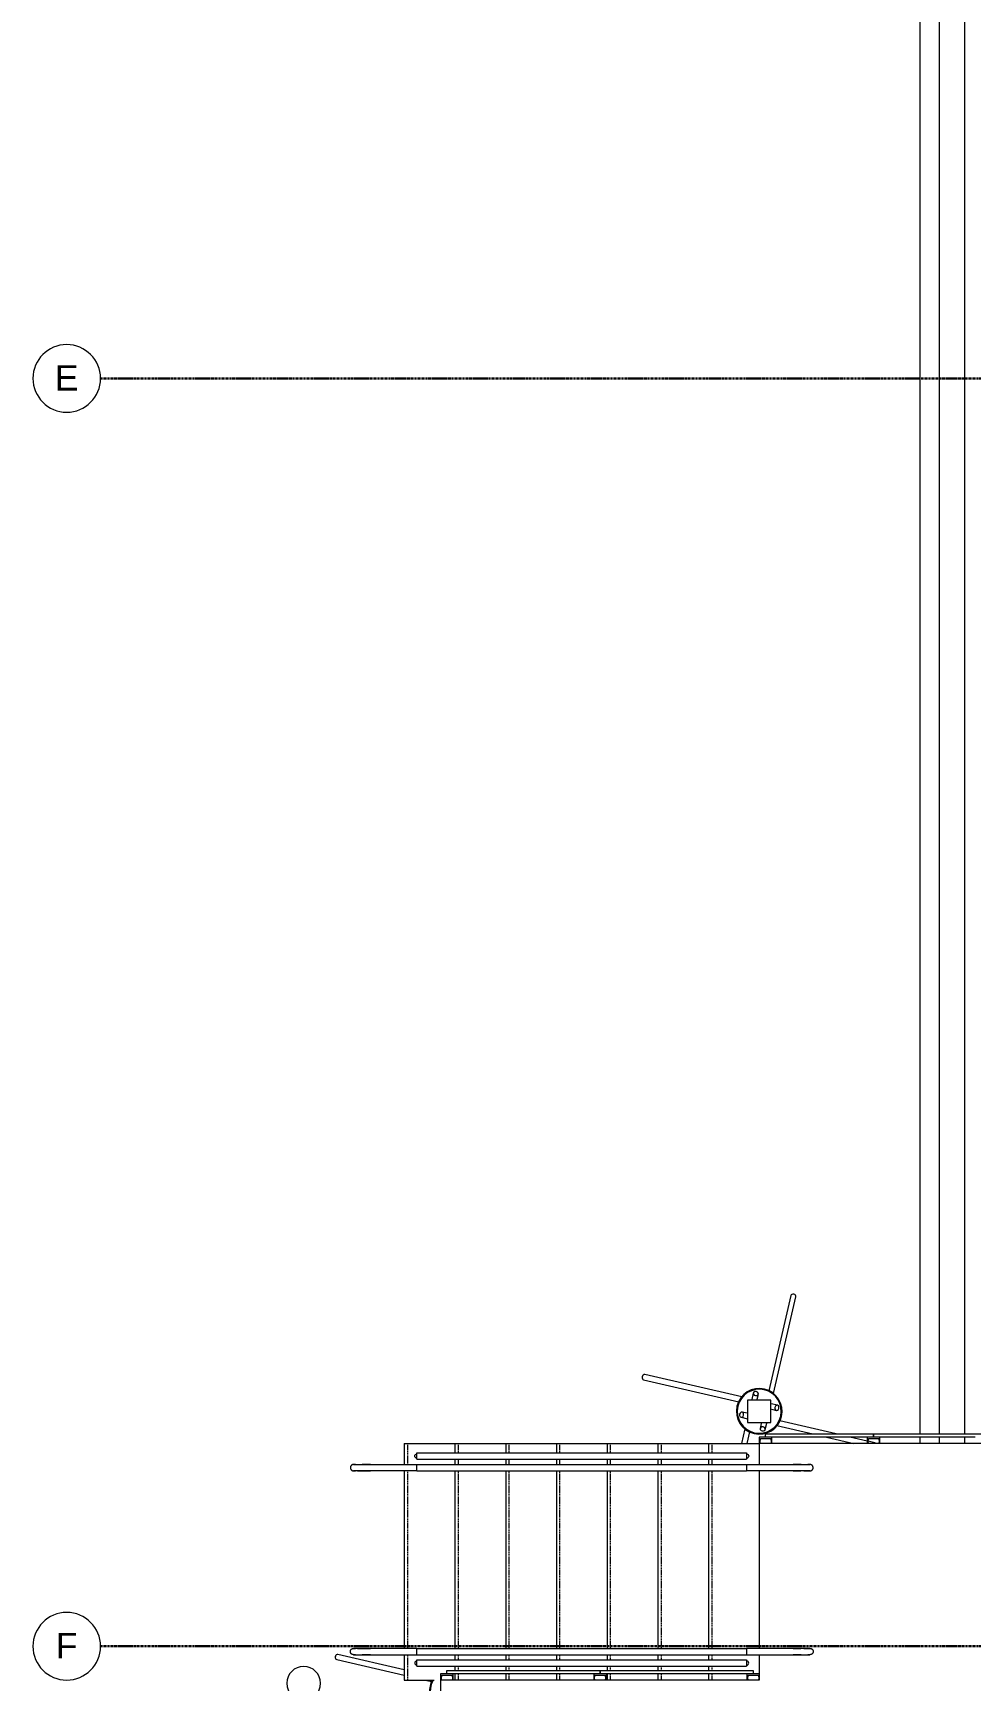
# Model space of a CAD drawing. Header units: inches. Extents: x -4058 to -1781, y 9814 to 12264.
# Drawn here: x -4057.8 to -3836, y 10159.2 to 10548.9 of the extents above; entities that cross this region are included whole.
import ezdxf

# ---------------------------------------------------------------- set-up
doc = ezdxf.new("R2010")
doc.units = ezdxf.units.IN
doc.header["$MEASUREMENT"] = 0
doc.linetypes.add('Grid Line 1_2_', pattern=[0.875, 0.5, -0.125, 0.125, -0.125])
doc.linetypes.add('Overhead 1_16_', pattern=[0.101562, 0.0625, -0.039062])
for name, color, linetype, lineweight in [('0-1', 7, 'Continuous', 5), ('0-2', 7, 'Continuous', 9), ('0-3', 165, 'Continuous', 5), ('A-FLOR-1', 7, 'Continuous', 9), ('A-FLOR-HRAL-1', 7, 'Continuous', 9), ('A-GLAZ-CURT-1', 7, 'Continuous', 9), ('A-GLAZ-CWMG-1', 7, 'Continuous', 9), ('E-LITE-EQPM-1', 7, 'Continuous', 9), ('S-FNDN-1', 7, 'Continuous', 9), ('S-GRID-1', 1, 'Grid Line 1_2_', 30), ('S-GRID-IDEN', 1, 'Continuous', 9), ('S-GRID-IDEN-1', 147, 'Continuous', 9), ('S-STRS-1', 7, 'Continuous', 9), ('S-STRS-2', 7, 'Overhead 1_16_', 9)]:
    doc.layers.add(name, color=color, linetype=linetype, lineweight=lineweight)
doc.styles.add('Arial_1', font='arial.ttf', dxfattribs={"height": 6})

# ---------------------------------------------------------------- blocks, each defined once
blk = doc.blocks.new('Basic Wall _ 3_ XPS - ___-2578961-UNIT PLANS - 1ST FLOOR')
at = {"layer": 'S-FNDN-1'}
for p, q in [((-3847.82, 10217.44), (-3847.82, 10818.99)), ((-3843.24, 10217.44), (-3843.24, 10818.99)), ((-3837.27, 10217.44), (-3837.27, 10818.99)), ((-3847.82, 10215.19), (-3847.82, 10216.69)), ((-3843.24, 10215.19), (-3843.24, 10216.69)), ((-3837.27, 10215.19), (-3837.27, 10216.69))]:
    blk.add_line(p, q, dxfattribs=at)
blk = doc.blocks.new('Pathway_Cooper_McGraw-Edison _BSC-BRC_Round - Pathway_Cooper_McGraw-Edison _BSC-BRC_Round-2028611-UNIT PLANS - 1ST FLOOR')
at = {"layer": 'E-LITE-EQPM-1'}
for start, end in [(360, 180), (180, 360)]:
    blk.add_arc((0, 0), 4, start, end, dxfattribs=at)
blk = doc.blocks.new('Railing - 1_-2835141-UNIT PLANS - 1ST FLOOR')
at = {"layer": 'A-FLOR-HRAL-1'}
for p, q in [((2, 11), (2, 0)), ((3.5, 0), (3.5, 11))]:
    blk.add_line(p, q, dxfattribs=at)
at = {"layer": 'A-FLOR-HRAL-1', "flags": 128}
for points in [[(2, 15), (2, 15.03), (2, 15.06), (2.01, 15.09), (2.01, 15.12), (2.01, 15.15), (2.02, 15.18), (2.03, 15.21), (2.04, 15.24), (2.05, 15.26), (2.06, 15.29), (2.07, 15.32), (2.08, 15.35), (2.1, 15.37), (2.11, 15.4), (2.13, 15.42), (2.15, 15.45), (2.17, 15.47), (2.19, 15.49), (2.21, 15.52), (2.23, 15.54), (2.25, 15.56), (2.27, 15.58), (2.3, 15.6), (2.32, 15.61), (2.34, 15.63), (2.37, 15.65), (2.4, 15.66), (2.42, 15.68), (2.45, 15.69), (2.48, 15.7), (2.51, 15.71), (2.53, 15.72), (2.56, 15.73), (2.59, 15.73), (2.62, 15.74), (2.65, 15.74), (2.68, 15.75), (2.71, 15.75), (2.74, 15.75)], [(2.75, 15.75), (2.78, 15.75), (2.81, 15.75), (2.84, 15.74), (2.87, 15.74), (2.9, 15.74), (2.93, 15.73), (2.96, 15.72), (2.99, 15.71), (3.01, 15.7), (3.04, 15.69), (3.07, 15.68), (3.1, 15.67), (3.12, 15.65), (3.15, 15.64), (3.17, 15.62), (3.2, 15.6), (3.22, 15.58), (3.24, 15.56), (3.27, 15.54), (3.29, 15.52), (3.31, 15.5), (3.33, 15.48), (3.35, 15.45), (3.36, 15.43), (3.38, 15.41), (3.4, 15.38), (3.41, 15.35), (3.43, 15.33), (3.44, 15.3), (3.45, 15.27), (3.46, 15.24), (3.47, 15.22), (3.48, 15.19), (3.48, 15.16), (3.49, 15.13), (3.49, 15.1), (3.5, 15.07), (3.5, 15.04), (3.5, 15.01)], [(2, 15), (2, 15), (2, 14.99), (2, 14.97), (2, 14.95), (2, 14.92), (2, 14.89), (2, 14.84), (2, 14.8), (2, 14.74), (2, 14.68), (2, 14.62), (2, 14.55), (2, 14.47), (2, 14.39), (2, 14.3), (2, 14.21), (2, 14.11), (2, 14.01), (2, 13.9), (2, 13.79), (2, 13.67), (2, 13.55), (2, 13.42), (2, 13.29), (2, 13.16), (2, 13.02), (2, 12.89), (2, 12.74), (2, 12.6), (2, 12.45), (2, 12.3), (2, 12.15), (2, 11.99), (2, 11.84), (2, 11.68), (2, 11.52), (2, 11.36), (2, 11.2), (2, 11.04), (2, 11)], [(2, 14.5), (2, 14.53), (2, 14.6), (2, 14.67), (2, 14.73), (2, 14.78), (2, 14.83), (2, 14.87), (2, 14.91), (2, 14.94), (2, 14.97), (2, 14.98), (2, 14.99), (2, 15)], [(2, 11), (2, 11.16), (2, 11.32), (2, 11.48), (2, 11.64), (2, 11.79), (2, 11.95), (2, 12.11), (2, 12.26), (2, 12.41), (2, 12.56), (2, 12.7), (2, 12.85), (2, 12.94)], [(3.5, 11), (3.5, 11.16), (3.5, 11.32), (3.5, 11.48), (3.5, 11.64), (3.5, 11.79), (3.5, 11.95), (3.5, 12.11), (3.5, 12.26), (3.5, 12.41), (3.5, 12.56), (3.5, 12.7), (3.5, 12.85), (3.5, 12.99), (3.5, 13.12), (3.5, 13.26), (3.5, 13.39), (3.5, 13.52), (3.5, 13.64), (3.5, 13.76), (3.5, 13.87), (3.5, 13.98), (3.5, 14.08), (3.5, 14.18), (3.5, 14.28), (3.5, 14.37), (3.5, 14.45), (3.5, 14.53), (3.5, 14.6), (3.5, 14.67), (3.5, 14.73), (3.5, 14.78), (3.5, 14.83), (3.5, 14.87), (3.5, 14.91), (3.5, 14.94), (3.5, 14.97), (3.5, 14.98), (3.5, 14.99), (3.5, 15), (3.5, 15)], [(3.5, 15), (3.5, 14.99), (3.5, 14.97), (3.5, 14.95), (3.5, 14.92), (3.5, 14.89), (3.5, 14.84), (3.5, 14.8), (3.5, 14.74), (3.5, 14.68), (3.5, 14.62), (3.5, 14.55), (3.5, 14.52)], [(3.5, 14.07), (3.5, 14.01), (3.5, 13.9), (3.5, 13.79), (3.5, 13.67), (3.5, 13.55), (3.5, 13.42), (3.5, 13.29), (3.5, 13.16), (3.5, 13.02), (3.5, 12.89), (3.5, 12.74), (3.5, 12.6), (3.5, 12.45), (3.5, 12.3), (3.5, 12.15), (3.5, 11.99), (3.5, 11.84), (3.5, 11.68), (3.5, 11.52), (3.5, 11.36), (3.5, 11.2), (3.5, 11.04), (3.5, 11)]]:
    blk.add_lwpolyline(points, dxfattribs=at)
at = {"layer": 'A-FLOR-HRAL-1'}
blk.add_arc((0, 0), 0.5, 360, 180, dxfattribs=at)
blk = doc.blocks.new('Railing - 1_-2853447-UNIT PLANS - 1ST FLOOR')
at = {"layer": 'A-FLOR-HRAL-1'}
for p, q in [((2, 0), (2, -11)), ((3.5, -11), (3.5, 0))]:
    blk.add_line(p, q, dxfattribs=at)
at = {"layer": 'A-FLOR-HRAL-1', "flags": 128}
for points in [[(2, -12.94), (2, -12.89), (2, -12.74), (2, -12.6), (2, -12.45), (2, -12.3), (2, -12.15), (2, -11.99), (2, -11.84), (2, -11.68), (2, -11.52), (2, -11.36), (2, -11.2), (2, -11.04), (2, -11)], [(2, -11), (2, -11.16), (2, -11.32), (2, -11.48), (2, -11.64), (2, -11.79), (2, -11.95), (2, -12.11), (2, -12.26), (2, -12.41), (2, -12.56), (2, -12.7), (2, -12.85), (2, -12.99), (2, -13.12), (2, -13.26), (2, -13.39), (2, -13.52), (2, -13.64), (2, -13.76), (2, -13.87), (2, -13.98), (2, -14.08), (2, -14.18), (2, -14.28), (2, -14.37), (2, -14.45), (2, -14.53), (2, -14.6), (2, -14.67), (2, -14.73), (2, -14.78), (2, -14.83), (2, -14.87), (2, -14.91), (2, -14.94), (2, -14.97), (2, -14.98), (2, -14.99), (2, -15), (2, -15)], [(3.5, -11), (3.5, -11.16), (3.5, -11.32), (3.5, -11.48), (3.5, -11.64), (3.5, -11.79), (3.5, -11.95), (3.5, -12.11), (3.5, -12.26), (3.5, -12.41), (3.5, -12.56), (3.5, -12.7), (3.5, -12.85)], [(3.5, -15), (3.5, -15), (3.5, -14.99), (3.5, -14.97), (3.5, -14.95), (3.5, -14.92), (3.5, -14.89), (3.5, -14.84), (3.5, -14.8), (3.5, -14.74), (3.5, -14.68), (3.5, -14.62), (3.5, -14.55), (3.5, -14.47), (3.5, -14.39), (3.5, -14.3), (3.5, -14.21), (3.5, -14.11), (3.5, -14.01), (3.5, -13.9), (3.5, -13.79), (3.5, -13.67), (3.5, -13.55), (3.5, -13.42), (3.5, -13.29), (3.5, -13.16), (3.5, -13.02), (3.5, -12.89), (3.5, -12.74), (3.5, -12.6), (3.5, -12.45), (3.5, -12.3), (3.5, -12.15), (3.5, -11.99), (3.5, -11.84), (3.5, -11.68), (3.5, -11.52), (3.5, -11.36), (3.5, -11.2), (3.5, -11.04), (3.5, -11)], [(2, -15), (2, -14.99), (2, -14.97), (2, -14.95), (2, -14.92), (2, -14.89), (2, -14.84), (2, -14.8), (2, -14.74), (2, -14.68), (2, -14.62), (2, -14.55), (2, -14.5)], [(2.75, -15.75), (2.72, -15.75), (2.69, -15.75), (2.66, -15.74), (2.63, -15.74), (2.6, -15.74), (2.57, -15.73), (2.54, -15.72), (2.51, -15.71), (2.49, -15.7), (2.46, -15.69), (2.43, -15.68), (2.4, -15.67), (2.38, -15.65), (2.35, -15.64), (2.33, -15.62), (2.3, -15.6), (2.28, -15.58), (2.26, -15.56), (2.23, -15.54), (2.21, -15.52), (2.19, -15.5), (2.17, -15.48), (2.15, -15.45), (2.14, -15.43), (2.12, -15.41), (2.1, -15.38), (2.09, -15.35), (2.07, -15.33), (2.06, -15.3), (2.05, -15.27), (2.04, -15.24), (2.03, -15.22), (2.02, -15.19), (2.02, -15.16), (2.01, -15.13), (2.01, -15.1), (2, -15.07), (2, -15.04), (2, -15.01)], [(3.5, -15), (3.5, -15.03), (3.5, -15.06), (3.49, -15.09), (3.49, -15.12), (3.49, -15.15), (3.48, -15.18), (3.47, -15.21), (3.46, -15.24), (3.45, -15.26), (3.44, -15.29), (3.43, -15.32), (3.42, -15.35), (3.4, -15.37), (3.39, -15.4), (3.37, -15.42), (3.35, -15.45), (3.33, -15.47), (3.31, -15.49), (3.29, -15.52), (3.27, -15.54), (3.25, -15.56), (3.23, -15.58), (3.2, -15.6), (3.18, -15.61), (3.16, -15.63), (3.13, -15.65), (3.1, -15.66), (3.08, -15.68), (3.05, -15.69), (3.02, -15.7), (2.99, -15.71), (2.97, -15.72), (2.94, -15.73), (2.91, -15.73), (2.88, -15.74), (2.85, -15.74), (2.82, -15.75), (2.79, -15.75), (2.76, -15.75)], [(3.5, -13.54), (3.5, -13.64), (3.5, -13.76), (3.5, -13.87), (3.5, -13.98), (3.5, -14.08), (3.5, -14.18), (3.5, -14.28), (3.5, -14.37), (3.5, -14.45), (3.5, -14.53), (3.5, -14.6), (3.5, -14.67), (3.5, -14.73), (3.5, -14.78), (3.5, -14.83), (3.5, -14.87), (3.5, -14.91), (3.5, -14.94), (3.5, -14.97), (3.5, -14.98), (3.5, -14.99), (3.5, -15)]]:
    blk.add_lwpolyline(points, dxfattribs=at)
at = {"layer": 'A-FLOR-HRAL-1'}
blk.add_arc((0, 0), 0.5, 180, 360, dxfattribs=at)
blk = doc.blocks.new('Railing - Railing-2750314-UNIT PLANS - 1ST FLOOR')
at = {"layer": 'A-FLOR-HRAL-1'}
for p, q in [((-3966.92, 10166.69), (-3888.92, 10166.69)), ((-3966.92, 10165.19), (-3966.92, 10166.69)), ((-3966.92, 10165.19), (-3888.92, 10165.19)), ((-3888.92, 10166.69), (-3888.92, 10165.19)), ((-3966.92, 10163.94), (-3888.92, 10163.94)), ((-3966.92, 10162.44), (-3966.92, 10163.94)), ((-3966.92, 10162.44), (-3888.92, 10162.44)), ((-3888.92, 10163.94), (-3888.92, 10162.44))]:
    blk.add_line(p, q, dxfattribs=at)
at = {"rotation": 90}
for name, p in [('Railing - 1_-2835141-UNIT PLANS - 1ST FLOOR', (-3966.92, 10163.19)), ('Railing - 1_-2853447-UNIT PLANS - 1ST FLOOR', (-3888.92, 10163.19))]:
    blk.add_blockref(name, p, dxfattribs=at)
blk = doc.blocks.new('Railing - Railing-2755816-UNIT PLANS - 1ST FLOOR')
at = {"layer": 'A-FLOR-HRAL-1'}
for p, q in [((-3966.92, 10212.94), (-3888.92, 10212.94)), ((-3966.92, 10211.44), (-3966.92, 10212.94)), ((-3888.92, 10212.94), (-3888.92, 10211.44)), ((-3966.92, 10211.44), (-3888.92, 10211.44)), ((-3966.92, 10210.19), (-3888.92, 10210.19)), ((-3966.92, 10208.69), (-3966.92, 10210.19)), ((-3966.92, 10208.69), (-3888.92, 10208.69)), ((-3888.92, 10210.19), (-3888.92, 10208.69))]:
    blk.add_line(p, q, dxfattribs=at)
at = {"extrusion": (0, 0, -1), "zscale": -1, "rotation": 270}
for name, p in [('Railing - 1_-2835141-UNIT PLANS - 1ST FLOOR', (3966.92, 10212.19)), ('Railing - 1_-2853447-UNIT PLANS - 1ST FLOOR', (3888.92, 10212.19))]:
    blk.add_blockref(name, p, dxfattribs=at)
blk = doc.blocks.new('Horizontal_Siding - Horizontal_Siding-2854973-UNIT PLANS - 1ST FLOOR')
at = {"layer": 'A-GLAZ-CURT-1'}
for p, q in [((-18.11875, 2.25), (18.11875, 2.25)), ((-18.11875, 1.5), (-18.11875, 2.25)), ((16.61875, 1.5), (-16.61875, 1.5)), ((18.11875, 2.25), (18.11875, 1.5))]:
    blk.add_line(p, q, dxfattribs=at)
blk = doc.blocks.new('Rectangular Mullion - RAILING POST-2666422-UNIT PLANS - 1ST FLOOR')
at = {"layer": 'A-GLAZ-CWMG-1'}
for p, q in [((-1.5, -1.5), (-1.5, 0)), ((1.5, 0), (1.5, -1.5)), ((1.5, -1.5), (-1.5, -1.5)), ((-1.29, -0.21), (-1.22, -1.18)), ((-1.22, -1.18), (1.22, -1.18)), ((1.22, -1.18), (1.29, -0.21))]:
    blk.add_line(p, q, dxfattribs=at)
for centre, radius, start, end in [((-1.5, -0.21), 0.211, 359.472, 90), ((1.5, -0.21), 0.21, 90, 180.528)]:
    blk.add_arc(centre, radius, start, end, dxfattribs=at)
blk = doc.blocks.new('Rectangular Mullion - RAILING POST-2680134-UNIT PLANS - 1ST FLOOR')
at = {"layer": 'A-GLAZ-CWMG-1'}
for p, q in [((-3, -1.5), (-3, 0)), ((0, 0), (0, -1.5)), ((0, -1.5), (-3, -1.5)), ((-2.79, -0.21), (-2.72, -1.18)), ((-2.72, -1.18), (-0.28, -1.18)), ((-0.28, -1.18), (-0.21, -0.21))]:
    blk.add_line(p, q, dxfattribs=at)
for centre, start, end in [((-3, -0.21), 359.472, 90), ((0, -0.21), 90, 180.528)]:
    blk.add_arc(centre, 0.21, start, end, dxfattribs=at)
blk = doc.blocks.new('Rectangular Mullion - RAILING POST-2806288-UNIT PLANS - 1ST FLOOR')
at = {"layer": 'A-GLAZ-CWMG-1'}
for p, q in [((-3, 0), (-3, -1.5)), ((0, -1.5), (0, 0)), ((-3, -1.5), (0, -1.5)), ((-2.72, -1.18), (-2.79, -0.21)), ((-0.28, -1.18), (-2.72, -1.18)), ((-0.21, -0.21), (-0.28, -1.18))]:
    blk.add_line(p, q, dxfattribs=at)
for centre, radius, start, end in [((-3, -0.21), 0.211, 359.472, 90), ((0, -0.21), 0.21, 90, 180.528)]:
    blk.add_arc(centre, radius, start, end, dxfattribs=at)
blk = doc.blocks.new('Horizontal_Siding - Horizontal_Siding-2840883-UNIT PLANS - 1ST FLOOR')
at = {"layer": 'A-GLAZ-CURT-1'}
for p, q in [((-12.775, 2.25), (12.775, 2.25)), ((-12.775, 1.5), (-12.775, 2.25)), ((11.275, 1.5), (-11.275, 1.5)), ((12.775, 2.25), (12.775, 1.5))]:
    blk.add_line(p, q, dxfattribs=at)
blk = doc.blocks.new('CTR - 1st Phase - Shell_rvt-1-UNIT PLANS - 1ST FLOOR')
at = {"layer": 'A-FLOR-1'}
for p, q in [((-3885.92, 10215.19), (-3885.92, 10210.19)), ((-3832.07, 10215.19), (-3885.92, 10215.19)), ((-3885.92, 10208.69), (-3885.92, 10166.69)), ((-3885.92, 10165.19), (-3885.92, 10160.69)), ((-3885.92, 10159.19), (-3961.32, 10159.19)), ((-3961.32, 10159.19), (-3961.32, 9946.44)), ((-3885.92, 10159.2), (-3885.92, 10159.19))]:
    blk.add_line(p, q, dxfattribs=at)
at = {"layer": 'S-STRS-1'}
for p, q in [((-3969.92, 10215.19), (-3969.92, 10210.19)), ((-3969.92, 10215.19), (-3957.92, 10215.19)), ((-3957.92, 10215.19), (-3945.92, 10215.19)), ((-3957.92, 10215.19), (-3957.92, 10212.94)), ((-3945.92, 10215.19), (-3933.92, 10215.19)), ((-3945.92, 10215.19), (-3945.92, 10212.94)), ((-3933.92, 10215.19), (-3921.92, 10215.19)), ((-3933.92, 10215.19), (-3933.92, 10212.94)), ((-3921.92, 10215.19), (-3909.92, 10215.19)), ((-3921.92, 10215.19), (-3921.92, 10212.94)), ((-3909.92, 10215.19), (-3897.92, 10215.19)), ((-3909.92, 10215.19), (-3909.92, 10212.94)), ((-3897.92, 10215.19), (-3885.92, 10215.19)), ((-3897.92, 10215.19), (-3897.92, 10212.94)), ((-3885.92, 10215.19), (-3885.92, 10210.19)), ((-3969.92, 10208.69), (-3969.92, 10166.69)), ((-3957.92, 10211.44), (-3957.92, 10210.19)), ((-3957.92, 10208.69), (-3957.92, 10166.69)), ((-3945.92, 10211.44), (-3945.92, 10210.19)), ((-3945.92, 10208.69), (-3945.92, 10166.69)), ((-3933.92, 10211.44), (-3933.92, 10210.19)), ((-3933.92, 10208.69), (-3933.92, 10166.69)), ((-3921.92, 10211.44), (-3921.92, 10210.19)), ((-3921.92, 10208.69), (-3921.92, 10166.69)), ((-3909.92, 10211.44), (-3909.92, 10210.19)), ((-3909.92, 10208.69), (-3909.92, 10166.69)), ((-3897.92, 10211.44), (-3897.92, 10210.19)), ((-3897.92, 10208.69), (-3897.92, 10166.69)), ((-3885.92, 10208.69), (-3885.92, 10166.69)), ((-3969.92, 10165.19), (-3969.92, 10159.19)), ((-3957.92, 10165.19), (-3957.92, 10163.94)), ((-3945.92, 10165.19), (-3945.92, 10163.94)), ((-3933.92, 10165.19), (-3933.92, 10163.94)), ((-3921.92, 10165.19), (-3921.92, 10163.94)), ((-3909.92, 10165.19), (-3909.92, 10163.94)), ((-3897.92, 10165.19), (-3897.92, 10163.94)), ((-3885.92, 10165.19), (-3885.92, 10160.69)), ((-3957.92, 10162.44), (-3957.92, 10161.44)), ((-3945.92, 10162.44), (-3945.92, 10161.44)), ((-3933.92, 10162.44), (-3933.92, 10161.44)), ((-3921.92, 10162.44), (-3921.92, 10161.44)), ((-3909.92, 10162.44), (-3909.92, 10161.44)), ((-3897.92, 10162.44), (-3897.92, 10161.44)), ((-3969.92, 10159.19), (-3962.82, 10159.19)), ((-3957.92, 10160.69), (-3957.92, 10159.19)), ((-3945.92, 10160.69), (-3945.92, 10159.19)), ((-3933.92, 10160.69), (-3933.92, 10159.19)), ((-3921.92, 10160.69), (-3921.92, 10159.19)), ((-3909.92, 10160.69), (-3909.92, 10159.19)), ((-3897.92, 10160.69), (-3897.92, 10159.19)), ((-3885.92, 10159.2), (-3885.92, 10159.19))]:
    blk.add_line(p, q, dxfattribs=at)
at = {"layer": 'S-STRS-2'}
for p, q in [((-3969.17, 10215.19), (-3969.17, 10210.19)), ((-3957.17, 10215.19), (-3957.17, 10212.94)), ((-3945.17, 10215.19), (-3945.17, 10212.94)), ((-3933.17, 10215.19), (-3933.17, 10212.94)), ((-3921.17, 10215.19), (-3921.17, 10212.94)), ((-3909.17, 10215.19), (-3909.17, 10212.94)), ((-3897.17, 10215.19), (-3897.17, 10212.94)), ((-3969.17, 10208.69), (-3969.17, 10166.69)), ((-3957.17, 10211.44), (-3957.17, 10210.19)), ((-3957.17, 10208.69), (-3957.17, 10166.69)), ((-3945.17, 10211.44), (-3945.17, 10210.19)), ((-3945.17, 10208.69), (-3945.17, 10166.69)), ((-3933.17, 10211.44), (-3933.17, 10210.19)), ((-3933.17, 10208.69), (-3933.17, 10166.69)), ((-3921.17, 10211.44), (-3921.17, 10210.19)), ((-3921.17, 10208.69), (-3921.17, 10166.69)), ((-3909.17, 10211.44), (-3909.17, 10210.19)), ((-3909.17, 10208.69), (-3909.17, 10166.69)), ((-3897.17, 10211.44), (-3897.17, 10210.19)), ((-3897.17, 10208.69), (-3897.17, 10166.69)), ((-3969.17, 10165.19), (-3969.17, 10159.19)), ((-3957.17, 10165.19), (-3957.17, 10163.94)), ((-3945.17, 10165.19), (-3945.17, 10163.94)), ((-3933.17, 10165.19), (-3933.17, 10163.94)), ((-3921.17, 10165.19), (-3921.17, 10163.94)), ((-3909.17, 10165.19), (-3909.17, 10163.94)), ((-3897.17, 10165.19), (-3897.17, 10163.94)), ((-3957.17, 10162.44), (-3957.17, 10161.44)), ((-3945.17, 10162.44), (-3945.17, 10161.44)), ((-3933.17, 10162.44), (-3933.17, 10161.44)), ((-3921.17, 10162.44), (-3921.17, 10161.44)), ((-3909.17, 10162.44), (-3909.17, 10161.44)), ((-3897.17, 10162.44), (-3897.17, 10161.44)), ((-3957.17, 10160.69), (-3957.17, 10159.19)), ((-3945.17, 10160.69), (-3945.17, 10159.19)), ((-3933.17, 10160.69), (-3933.17, 10159.19)), ((-3921.17, 10160.69), (-3921.17, 10159.19)), ((-3909.17, 10160.69), (-3909.17, 10159.19)), ((-3897.17, 10160.69), (-3897.17, 10159.19))]:
    blk.add_line(p, q, dxfattribs=at)
at = {"layer": '0-2'}
for name, p in [('Basic Wall _ 3_ XPS - ___-2578961-UNIT PLANS - 1ST FLOOR', (0, 0)), ('Horizontal_Siding - Horizontal_Siding-2840883-UNIT PLANS - 1ST FLOOR', (-3871.65, 10215.19)), ('Horizontal_Siding - Horizontal_Siding-2840883-UNIT PLANS - 1ST FLOOR', (-3846.1, 10215.19)), ('Railing - Railing-2755816-UNIT PLANS - 1ST FLOOR', (0, 0)), ('Railing - Railing-2750314-UNIT PLANS - 1ST FLOOR', (0, 0)), ('Pathway_Cooper_McGraw-Edison _BSC-BRC_Round - Pathway_Cooper_McGraw-Edison _BSC-BRC_Round-2028611-UNIT PLANS - 1ST FLOOR', (-3993.72, 10158.42)), ('Horizontal_Siding - Horizontal_Siding-2854973-UNIT PLANS - 1ST FLOOR', (-3941.7, 10159.19)), ('Horizontal_Siding - Horizontal_Siding-2854973-UNIT PLANS - 1ST FLOOR', (-3905.47, 10159.19))]:
    blk.add_blockref(name, p, dxfattribs=at)
at = {"layer": '0-2', "rotation": 180}
for p in [(-3885.92, 10215.19), (-3961.32, 10159.19)]:
    blk.add_blockref('Rectangular Mullion - RAILING POST-2806288-UNIT PLANS - 1ST FLOOR', p, dxfattribs=at)
at = {"layer": '0-2', "extrusion": (0, 0, -1), "rotation": 180}
for name, p in [('Rectangular Mullion - RAILING POST-2666422-UNIT PLANS - 1ST FLOOR', (3858.87, 10215.19)), ('Rectangular Mullion - RAILING POST-2666422-UNIT PLANS - 1ST FLOOR', (3923.59, 10159.19)), ('Rectangular Mullion - RAILING POST-2680134-UNIT PLANS - 1ST FLOOR', (3885.85, 10159.19))]:
    blk.add_blockref(name, p, dxfattribs=at)
blk = doc.blocks.new('316600 - Special Foundations - Diamond Pier - Generic - 316600 - Special Foundations - Diamond Pier - Generic-V66-UNIT PLANS - 1ST FLOOR')
at = {"layer": 'S-FNDN-1'}
for p, q in [((7.46, 27.36), (2.26, 4.87)), ((3.39, 4.19), (8.68, 27.08)), ((-4.15, 3.38), (-27.08, 8.68)), ((-27.36, 7.46), (-4.87, 2.26)), ((-1.42, 4.32), (-1.77, 2.8)), ((-0.47, 2.87), (-0.2, 4.04)), ((2.77, 2.62), (-2.77, 2.62)), ((-2.77, 2.62), (-2.77, -2.62)), ((2.77, -2.62), (2.77, 2.62)), ((4.32, 1.42), (2.8, 1.77)), ((2.86, 0.48), (4.04, 0.2)), ((-4.32, -1.42), (-2.8, -1.77)), ((-2.86, -0.48), (-4.04, -0.2)), ((-2.77, -2.62), (2.77, -2.62)), ((0.47, -2.87), (0.2, -4.04)), ((1.42, -4.32), (1.77, -2.8)), ((4.15, -3.38), (12.67, -5.35)), ((18.22, -5.35), (4.87, -2.26)), ((-3.39, -4.19), (-4.18, -7.6)), ((-2.89, -7.6), (-2.26, -4.87)), ((15.91, -6.1), (22.4, -7.6)), ((25.55, -7.05), (21.46, -6.1)), ((27.36, -7.46), (25.78, -7.1))]:
    blk.add_line(p, q, dxfattribs=at)
for radius, start, end in [(5.41, 346.9807, 166.9807), (5.21, 346.9807, 166.9807), (5.41, 166.9807, 346.9807), (5.21, 166.9807, 346.9807)]:
    blk.add_arc((0, 0), radius, start, end, dxfattribs=at)
for centre, major_axis, start_param, end_param in [((8.07, 27.22), (-0.609, 0.141), 4.712389, 6.283185), ((8.07, 27.22), (-0.609, 0.141), 3.141593, 4.712389), ((-27.22, 8.07), (0.141, 0.609), 1.570796, 3.141593), ((-27.22, 8.07), (0.141, 0.609), 0, 1.570796), ((-0.81, 4.18), (-0.609, 0.141), 4.712389, 7.853982), ((-0.81, 4.18), (-0.609, 0.141), 1.570796, 4.712389), ((4.18, 0.81), (0.141, 0.609), 1.570796, 4.712389), ((4.18, 0.81), (0.141, 0.609), 4.712389, 7.853982), ((-4.18, -0.81), (0.141, 0.609), 1.570796, 4.712389), ((-4.18, -0.81), (0.141, 0.609), 4.712389, 7.853982), ((0.81, -4.18), (-0.609, 0.141), 4.712389, 7.853982), ((0.81, -4.18), (-0.609, 0.141), 1.570796, 4.712389), ((27.22, -8.07), (0.141, 0.609), 5.759587, 6.283185)]:
    blk.add_ellipse(centre, major_axis=major_axis, ratio=0.764544, start_param=start_param, end_param=end_param, dxfattribs=at)
blk = doc.blocks.new('316600 - Special Foundations - Diamond Pier - Generic - 316600 - Special Foundations - Diamond Pier - Generic-V67-UNIT PLANS - 1ST FLOOR')
at = {"layer": 'S-FNDN-1'}
for p, q in [((-11.37, 5.05), (-27.08, 8.68)), ((-27.36, 7.46), (-11.37, 3.77)), ((-6.41, 2.62), (-4.87, 2.26)), ((-4.27, -1.43), (-2.8, -1.77)), ((-2.86, -0.48), (-3.27, -0.38)), ((-3.39, -4.19), (-4.27, -8)), ((-4.27, -13.55), (-2.77, -7.06)), ((-5.02, -11.25), (-8.68, -27.08)), ((-7.46, -27.36), (-5.02, -16.79))]:
    blk.add_line(p, q, dxfattribs=at)
for radius, start, end in [(5.41, 166.9807, 201.3355), (5.41, 151.0098, 166.9807), (5.21, 166.9807, 193.4113), (5.21, 149.7497, 166.9807), (5.21, 214.7051, 237.5864), (5.41, 217.6172, 238.8653)]:
    blk.add_arc((0, 0), radius, start, end, dxfattribs=at)
for centre, major_axis, start_param, end_param in [((-27.22, 8.07), (0.141, 0.609), 1.570796, 3.141593), ((-27.22, 8.07), (0.141, 0.609), 0, 1.570796), ((-4.18, -0.81), (0.141, 0.609), 3.242164, 4.712389), ((-4.18, -0.81), (0.141, 0.609), 4.712389, 5.668597), ((-8.07, -27.22), (-0.609, 0.141), 0, 1.570796), ((-8.07, -27.22), (-0.609, 0.141), 1.570796, 3.141593)]:
    blk.add_ellipse(centre, major_axis=major_axis, ratio=0.764544, start_param=start_param, end_param=end_param, dxfattribs=at)
blk = doc.blocks.new('Grid - Grid Head - Circle-1738874-UNIT PLANS - 1ST FLOOR')
at = {"layer": 'S-GRID-IDEN-1'}
for start, end in [(360, 180), (180, 360)]:
    blk.add_arc((0, 0), 0.25, start, end, dxfattribs=at)
blk = doc.blocks.new('CTR - 1st Phase - Structure_rvt-1-UNIT PLANS - 1ST FLOOR')
at = {"layer": 'S-GRID-1'}
for p, q in [((-1781.27, 10467.19), (-4041.78, 10467.19)), ((-1781.27, 10167.19), (-4041.78, 10167.19))]:
    blk.add_line(p, q, dxfattribs=at)
at = {"layer": '0-2'}
for name, p in [('316600 - Special Foundations - Diamond Pier - Generic - 316600 - Special Foundations - Diamond Pier - Generic-V66-UNIT PLANS - 1ST FLOOR', (-3885.92, 10222.79)), ('316600 - Special Foundations - Diamond Pier - Generic - 316600 - Special Foundations - Diamond Pier - Generic-V67-UNIT PLANS - 1ST FLOOR', (-3958.55, 10156.57))]:
    blk.add_blockref(name, p, dxfattribs=at)
at = {"layer": '0-3', "xscale": 31.99999999999999, "yscale": 31.99999999999999, "zscale": 31.99999999999999, "rotation": 89.99999999999987}
for p in [(-4049.78, 10467.19), (-4049.78, 10167.19)]:
    blk.add_blockref('Grid - Grid Head - Circle-1738874-UNIT PLANS - 1ST FLOOR', p, dxfattribs=at)
at = {"layer": 'S-GRID-IDEN', "char_height": 6, "attachment_point": 1, "style": 'Arial_1'}
for s, insert, width in [('E', (-4052.58, 10470.32), 6.767), ('F', (-4052.37, 10170.32), 6.262)]:
    blk.add_mtext(s, dxfattribs=dict(at, insert=insert, width=width))

msp = doc.modelspace()

# ---------------------------------------------------------------- block references
at = {"layer": '0-1'}
msp.add_blockref('CTR - 1st Phase - Shell_rvt-1-UNIT PLANS - 1ST FLOOR', (0, 0), dxfattribs=at)

# ---------------------------------------------------------------- next in the draw order: block references
msp.add_blockref('CTR - 1st Phase - Structure_rvt-1-UNIT PLANS - 1ST FLOOR', (0, 0), dxfattribs=at)

doc.saveas('drawing.dxf')
